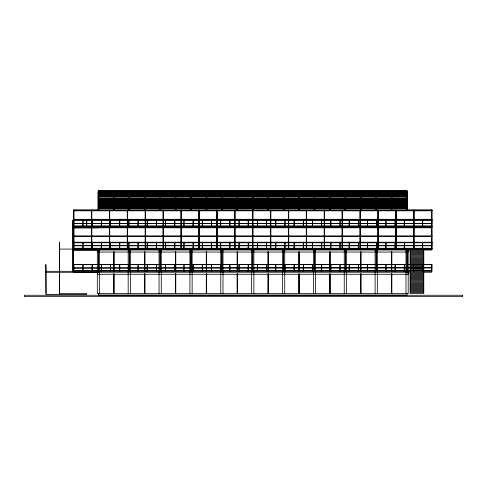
<?xml version="1.0" encoding="UTF-8"?>
<svg xmlns="http://www.w3.org/2000/svg" width="487" height="487" viewBox="0 0 487 487"><rect width="100%" height="100%" fill="white"/><g stroke="black" fill="none" stroke-linecap="round" stroke-linejoin="round"><path stroke-width="0.73" d="M98.429 191.129L407.089 191.129M98.77 191.488L98.088 191.488L98.088 210.402M406.748 191.488L407.43 191.488L407.43 210.402M98.429 191.86L407.089 191.86M98.429 192.572L407.089 192.572M98.429 193.266L407.089 193.266M98.429 193.948L407.089 193.948M98.429 194.611L407.089 194.611M98.429 195.257L407.089 195.257M98.429 195.89L407.089 195.89M98.429 196.498L407.089 196.498M98.429 196.571L407.089 196.571M98.228 196.998L98.63 196.998M406.889 196.998L407.29 196.998M98.429 197.125L407.089 197.125M98.088 197.685L98.77 197.685L98.77 210.402M407.43 197.685L406.748 197.685L406.748 210.402M407.016 197.825L407.162 209.988M98.429 198.276L407.089 198.239M98.429 198.854L407.089 198.854M98.429 199.414L407.089 199.414M98.429 199.956L407.089 199.956M98.429 200.48L407.089 200.48M98.429 200.985L407.089 200.985M98.429 201.478L407.089 201.478M98.429 201.953L407.089 201.953M98.429 202.409L407.089 202.409M98.429 202.848L407.089 202.848M98.429 203.274L407.089 203.274M98.429 203.682L407.089 203.682M98.429 204.071L407.089 204.071M98.429 204.443L407.089 204.443M98.429 204.796L407.089 204.796M98.429 205.137L407.089 205.137M98.429 205.459L407.089 205.459M98.429 205.764L407.089 205.764M98.429 206.05L407.089 206.05M98.429 206.318L407.089 206.318M98.429 206.573L407.089 206.573M98.429 206.811L407.089 206.811M98.429 207.03L407.089 207.03M98.429 207.231L407.089 207.231M98.429 207.419L407.089 207.419M98.429 207.59L407.089 207.59M98.429 207.742L407.089 207.742M98.429 207.876L407.089 207.876M98.429 207.992L407.089 207.992M98.429 208.095L407.089 208.095M98.429 208.174L407.089 208.174M98.429 208.235L407.089 208.326L98.429 208.345M73.549 210.195L431.969 210.195M73.738 210.347L431.786 210.347M73.549 210.384L73.921 210.384M431.598 210.384L431.969 210.384M73.738 210.816L431.786 210.816M73.549 219.272L73.921 219.272M431.598 219.272L431.969 219.272M73.738 219.302L431.786 219.302M73.549 219.643L431.969 219.643M73.738 219.978L431.786 219.978M73.841 220.075L73.628 226.863M431.89 220.075L431.677 226.863M73.738 220.167L431.786 220.167M73.738 223.375L431.786 223.375M73.738 223.563L431.786 223.563M73.738 226.029L431.786 226.029M73.738 226.218L431.786 226.218M73.549 226.68L73.921 226.68M431.598 226.68L431.969 226.68M73.738 226.711L431.786 226.711M73.013 226.863L431.89 226.863M73.549 227.052L431.969 227.052M73.738 227.788L431.786 227.788M73.117 227.849L98.429 227.849L98.429 226.863M73.549 235.939L431.969 235.939M73.549 236.311L431.969 236.311M73.738 242.203L431.786 242.203M73.841 242.295L73.628 249.088M431.89 242.295L431.677 249.088M73.549 242.423L431.969 242.423M73.738 242.453L431.786 242.453M73.549 242.788L431.969 242.788M73.738 245.6L431.786 245.6M73.738 245.783L431.786 245.783M73.738 248.254L431.786 248.254M73.738 248.437L431.786 248.437M73.549 248.9L73.921 248.9M431.598 248.9L431.969 248.9M73.738 248.93L431.786 248.93M59.432 249.088L73.227 249.088M73.549 249.088L431.969 249.088M73.117 250.075L98.015 250.075M410.176 250.939L423.757 250.939M410.176 251.864L423.757 251.864M97.315 252.053L408.203 252.053M410.176 252.79L423.757 252.79M410.176 253.715L423.757 253.715M410.176 254.646L423.757 254.646M410.176 255.572L423.757 255.572M410.176 256.497L423.757 256.497M410.176 257.422L423.757 257.422M410.176 258.347L423.757 258.347M410.176 259.273L423.757 259.273M410.176 260.198L423.757 260.198M410.176 261.123L423.757 261.123M410.176 262.049L423.757 262.049M410.176 262.98L423.757 262.98M410.176 263.905L423.757 263.905M410.176 264.831L423.757 264.831M410.176 265.756L423.757 265.756M410.176 266.681L423.757 266.681M410.176 267.607L423.757 267.607M410.176 268.532L423.757 268.532M410.176 269.457L423.757 269.457M410.176 270.382L423.757 270.382M73.208 270.662L73.026 219.984L73.117 271.557M45.851 271.314L431.89 271.314L431.89 264.52L431.677 271.314M73.738 272.239L431.786 272.239L431.786 271.314M45.955 272.3L98.429 272.3L98.429 271.314M410.176 273.164L423.757 273.164M410.176 274.09L423.757 274.09M97.315 274.272L408.203 274.272M410.176 275.015L423.757 275.015M410.176 275.94L423.757 275.94M410.176 276.866L423.757 276.866M410.176 277.791L423.757 277.791M410.176 278.716L423.757 278.716M410.176 279.648L423.757 279.648M410.176 280.573L423.757 280.573M410.176 281.498L423.757 281.498M410.176 282.423L423.757 282.423M410.176 283.349L423.757 283.349M410.176 284.274L423.757 284.274M410.176 285.199L423.757 285.199M410.176 286.125L423.757 286.125M410.176 287.05L423.757 287.05M410.176 287.981L423.757 287.981M410.176 288.907L423.757 288.907M410.176 289.832L423.757 289.832M410.176 290.757L423.757 290.757M410.176 291.683L423.757 291.683M410.176 292.608L423.757 292.608M46.064 293.533L45.863 264.429L46.064 271.88M431.786 210.043L431.786 250.014L73.738 250.014L73.738 210.043M431.598 210.013L431.598 249.271M423.757 250.014L423.757 271.314M423.757 272.239L423.757 293.533L410.176 293.533L410.176 272.239M422.71 226.863L422.71 220.075L422.497 226.863M422.71 249.088L422.71 242.295L422.497 249.088M422.71 271.314L422.71 264.52L422.497 271.314M414.066 210.195L414.066 249.088M413.883 210.043L413.883 249.241M413.694 210.195L413.694 249.088M413.53 226.863L413.53 220.075L413.317 226.863M413.53 249.088L413.53 242.295L413.317 249.088M413.53 271.314L413.53 264.52L413.317 271.314M410.176 250.014L410.176 271.314M408.203 249.594L408.203 293.533L97.315 293.533L97.315 249.594M408.015 249.734L408.015 251.682M408.015 271.959L408.015 273.901M407.29 191.488L407.29 210.402M407.162 249.326L407.162 271.332M407.016 209.988L407.089 190.38L98.429 190.38L98.429 198.239M407.016 249.326L407.016 271.332M407.089 293.533L407.089 295.079L98.429 295.079L98.429 293.533M406.889 191.488L406.889 210.402M405.981 249.594L405.981 293.533M404.35 226.863L404.35 220.075L404.131 226.863M404.35 249.088L404.35 242.295L404.131 249.088M404.35 271.314L404.35 264.52L404.131 271.314M396.162 210.195L396.162 249.088M395.98 210.043L395.98 249.241M395.791 210.195L395.791 249.088M395.17 226.863L395.17 220.075L394.951 226.863M395.17 249.088L395.17 242.295L394.951 249.088M395.17 271.314L395.17 264.52L394.951 271.314M391.998 210.402L391.998 197.685L391.317 197.685L391.317 210.402M391.84 251.864L391.84 271.563M391.84 273.834L391.84 293.533M391.658 251.864L391.658 271.563M391.658 273.834L391.658 293.533M391.475 251.864L391.475 271.563M391.475 273.834L391.475 293.533M385.99 226.863L385.99 220.075L385.771 226.863M385.99 249.088L385.99 242.295L385.771 249.088M385.99 271.314L385.99 264.52L385.771 271.314M378.259 210.195L378.259 249.088M378.076 210.043L378.076 249.241M377.894 210.195L377.894 249.088M377.334 249.594L377.334 293.533M376.81 226.863L376.81 220.075L376.591 226.863M376.81 249.088L376.81 242.295L376.591 249.088M376.81 271.314L376.81 264.52L376.591 271.314M376.567 210.402L376.567 197.685L375.885 197.685L375.885 210.402M376.299 197.825L376.299 209.988M376.299 249.326L376.299 271.332M376.153 197.825L376.153 209.988M376.153 249.326L376.153 271.332M375.112 249.594L375.112 293.533M367.624 226.863L367.624 220.075L367.411 226.863M367.624 249.088L367.624 242.295L367.411 249.088M367.624 271.314L367.624 264.52L367.411 271.314M361.129 210.402L361.129 197.685L360.453 197.685L360.453 210.402M360.977 251.864L360.977 271.563M360.977 273.834L360.977 293.533M360.794 251.864L360.794 271.563M360.794 273.834L360.794 293.533M360.605 251.864L360.605 271.563M360.605 273.834L360.605 293.533M360.362 210.195L360.362 249.088M360.173 210.043L360.173 249.241M359.99 210.195L359.99 249.088M358.444 226.863L358.444 220.075L358.231 226.863M358.444 249.088L358.444 242.295L358.231 249.088M358.444 271.314L358.444 264.52L358.231 271.314M349.264 226.863L349.264 220.075L349.051 226.863M349.264 249.088L349.264 242.295L349.051 249.088M349.264 271.314L349.264 264.52L349.051 271.314M346.47 249.594L346.47 293.533M345.697 210.402L345.697 197.685L345.021 197.685L345.021 210.402M345.435 197.825L345.435 209.988M345.435 249.326L345.435 271.332M345.283 197.825L345.283 209.988M345.283 249.326L345.283 271.332M344.248 249.594L344.248 293.533M342.458 210.195L342.458 249.088M342.27 210.043L342.27 249.241M342.087 210.195L342.087 249.088M340.084 226.863L340.084 220.075L339.871 226.863M340.084 249.088L340.084 242.295L339.871 249.088M340.084 271.314L340.084 264.52L339.871 271.314M330.904 226.863L330.904 220.075L330.685 226.863M330.904 249.088L330.904 242.295L330.685 249.088M330.904 271.314L330.904 264.52L330.685 271.314M330.265 210.402L330.265 197.685L329.583 197.685L329.583 210.402M330.113 251.864L330.113 271.563M330.113 273.834L330.113 293.533M329.924 251.864L329.924 271.563M329.924 273.834L329.924 293.533M329.742 251.864L329.742 271.563M329.742 273.834L329.742 293.533M324.555 210.195L324.555 249.088M324.372 210.043L324.372 249.241M324.184 210.195L324.184 249.088M321.724 226.863L321.724 220.075L321.505 226.863M321.724 249.088L321.724 242.295L321.505 249.088M321.724 271.314L321.724 264.52L321.505 271.314M315.606 249.594L315.606 293.533M314.833 210.402L314.833 197.685L314.152 197.685L314.152 210.402M314.565 197.825L314.565 209.988M314.565 249.326L314.565 271.332M314.419 197.825L314.419 209.988M314.419 249.326L314.419 271.332M313.378 249.594L313.378 293.533M312.544 226.863L312.544 220.075L312.325 226.863M312.544 249.088L312.544 242.295L312.325 249.088M312.544 271.314L312.544 264.52L312.325 271.314M306.652 210.195L306.652 249.088M306.469 210.043L306.469 249.241M306.28 210.195L306.28 249.088M303.364 226.863L303.364 220.075L303.145 226.863M303.364 249.088L303.364 242.295L303.145 249.088M303.364 271.314L303.364 264.52L303.145 271.314M299.402 210.402L299.402 197.685L298.72 197.685L298.72 210.402M299.243 251.864L299.243 271.563M299.243 273.834L299.243 293.533M299.061 251.864L299.061 271.563M299.061 273.834L299.061 293.533M298.872 251.864L298.872 271.563M298.872 273.834L298.872 293.533M294.178 226.863L294.178 220.075L293.965 226.863M294.178 249.088L294.178 242.295L293.965 249.088M294.178 271.314L294.178 264.52L293.965 271.314M288.748 210.195L288.748 249.088M288.566 210.043L288.566 249.241M288.377 210.195L288.377 249.088M284.998 226.863L284.998 220.075L284.785 226.863M284.998 249.088L284.998 242.295L284.785 249.088M284.998 271.314L284.998 264.52L284.785 271.314M284.737 249.594L284.737 293.533M283.964 210.402L283.964 197.685L283.288 197.685L283.288 210.402M283.702 197.825L283.702 209.988M283.702 249.326L283.702 271.332M283.55 197.825L283.55 209.988M283.55 249.326L283.55 271.332M282.515 249.594L282.515 293.533M275.819 226.863L275.819 220.075L275.605 226.863M275.819 249.088L275.819 242.295L275.605 249.088M275.819 271.314L275.819 264.52L275.605 271.314M270.845 210.195L270.845 249.088M270.662 210.043L270.662 249.241M270.48 210.195L270.48 249.088M268.532 210.402L268.532 197.685L267.856 197.685L267.856 210.402M268.38 251.864L268.38 271.563M268.38 273.834L268.38 293.533M268.191 251.864L268.191 271.563M268.191 273.834L268.191 293.533M268.008 251.864L268.008 271.563M268.008 273.834L268.008 293.533M266.639 226.863L266.639 220.075L266.426 226.863M266.639 249.088L266.639 242.295L266.426 249.088M266.639 271.314L266.639 264.52L266.426 271.314M257.459 226.863L257.459 220.075L257.239 226.863M257.459 249.088L257.459 242.295L257.239 249.088M257.459 271.314L257.459 264.52L257.239 271.314M253.873 249.594L253.873 293.533M253.1 210.402L253.1 197.685L252.418 197.685L252.418 210.402M252.948 210.195L252.948 249.088M252.832 197.825L252.832 209.988M252.832 249.326L252.832 271.332M252.759 210.043L252.759 249.241M252.686 197.825L252.686 209.988M252.686 249.326L252.686 271.332M252.576 210.195L252.576 249.088M251.651 249.594L251.651 293.533M248.279 226.863L248.279 220.075L248.06 226.863M248.279 249.088L248.279 242.295L248.06 249.088M248.279 271.314L248.279 264.52L248.06 271.314M239.099 226.863L239.099 220.075L238.88 226.863M239.099 249.088L239.099 242.295L238.88 249.088M239.099 271.314L239.099 264.52L238.88 271.314M237.668 210.402L237.668 197.685L236.986 197.685L236.986 210.402M237.51 251.864L237.51 271.563M237.51 273.834L237.51 293.533M237.327 251.864L237.327 271.563M237.327 273.834L237.327 293.533M237.139 251.864L237.139 271.563M237.139 273.834L237.139 293.533M235.044 210.195L235.044 249.088M234.856 210.043L234.856 249.241M234.673 210.195L234.673 249.088M229.919 226.863L229.919 220.075L229.7 226.863M229.919 249.088L229.919 242.295L229.7 249.088M229.919 271.314L229.919 264.52L229.7 271.314M223.003 249.594L223.003 293.533M222.23 210.402L222.23 197.685L221.555 197.685L221.555 210.402M221.969 197.825L221.969 209.988M221.969 249.326L221.969 271.332M221.822 197.825L221.822 209.988M221.822 249.326L221.822 271.332M220.781 249.594L220.781 293.533M220.733 226.863L220.733 220.075L220.52 226.863M220.733 249.088L220.733 242.295L220.52 249.088M220.733 271.314L220.733 264.52L220.52 271.314M217.141 210.195L217.141 249.088M216.952 210.043L216.952 249.241M216.77 210.195L216.77 249.088M211.553 226.863L211.553 220.075L211.34 226.863M211.553 249.088L211.553 242.295L211.34 249.088M211.553 271.314L211.553 264.52L211.34 271.314M206.798 210.402L206.798 197.685L206.123 197.685L206.123 210.402M206.646 251.864L206.646 271.563M206.646 273.834L206.646 293.533M206.458 251.864L206.458 271.563M206.458 273.834L206.458 293.533M206.275 251.864L206.275 271.563M206.275 273.834L206.275 293.533M202.373 226.863L202.373 220.075L202.16 226.863M202.373 249.088L202.373 242.295L202.16 249.088M202.373 271.314L202.373 264.52L202.16 271.314M199.238 210.195L199.238 249.088M199.055 210.043L199.055 249.241M198.866 210.195L198.866 249.088M193.193 226.863L193.193 220.075L192.98 226.863M193.193 249.088L193.193 242.295L192.98 249.088M193.193 271.314L193.193 264.52L192.98 271.314M192.14 249.594L192.14 293.533M191.367 210.402L191.367 197.685L190.691 197.685L190.691 210.402M191.099 197.825L191.099 209.988M191.099 249.326L191.099 271.332M190.953 197.825L190.953 209.988M190.953 249.326L190.953 271.332M189.918 249.594L189.918 293.533M184.013 226.863L184.013 220.075L183.794 226.863M184.013 249.088L184.013 242.295L183.794 249.088M184.013 271.314L184.013 264.52L183.794 271.314M181.334 210.195L181.334 249.088M181.152 210.043L181.152 249.241M180.963 210.195L180.963 249.088M175.935 210.402L175.935 197.685L175.253 197.685L175.253 210.402M175.777 251.864L175.777 271.563M175.777 273.834L175.777 293.533M175.594 251.864L175.594 271.563M175.594 273.834L175.594 293.533M175.411 251.864L175.411 271.563M175.411 273.834L175.411 293.533M174.833 226.863L174.833 220.075L174.614 226.863M174.833 249.088L174.833 242.295L174.614 249.088M174.833 271.314L174.833 264.52L174.614 271.314M165.653 226.863L165.653 220.075L165.434 226.863M165.653 249.088L165.653 242.295L165.434 249.088M165.653 271.314L165.653 264.52L165.434 271.314M163.431 210.195L163.431 249.088M163.248 210.043L163.248 249.241M163.06 210.195L163.06 249.088M161.27 249.594L161.27 293.533M160.503 210.402L160.503 197.685L159.821 197.685L159.821 210.402M160.235 197.825L160.235 209.988M160.235 249.326L160.235 271.332M160.089 197.825L160.089 209.988M160.089 249.326L160.089 271.332M159.048 249.594L159.048 293.533M156.473 226.863L156.473 220.075L156.254 226.863M156.473 249.088L156.473 242.295L156.254 249.088M156.473 271.314L156.473 264.52L156.254 271.314M147.287 226.863L147.287 220.075L147.074 226.863M147.287 249.088L147.287 242.295L147.074 249.088M147.287 271.314L147.287 264.52L147.074 271.314M145.528 210.195L145.528 249.088M145.345 210.043L145.345 249.241M145.163 210.195L145.163 249.088M145.065 210.402L145.065 197.685L144.389 197.685L144.389 210.402M144.913 251.864L144.913 271.563M144.913 273.834L144.913 293.533M144.73 251.864L144.73 271.563M144.73 273.834L144.73 293.533M144.542 251.864L144.542 271.563M144.542 273.834L144.542 293.533M138.107 226.863L138.107 220.075L137.894 226.863M138.107 249.088L138.107 242.295L137.894 249.088M138.107 271.314L138.107 264.52L137.894 271.314M130.406 249.594L130.406 293.533M129.633 210.402L129.633 197.685L128.958 197.685L128.958 210.402M129.372 197.825L129.372 209.988M129.372 249.326L129.372 271.332M129.219 197.825L129.219 209.988M129.219 249.326L129.219 271.332M128.927 226.863L128.927 220.075L128.714 226.863M128.927 249.088L128.927 242.295L128.714 249.088M128.927 271.314L128.927 264.52L128.714 271.314M128.184 249.594L128.184 293.533M127.631 210.195L127.631 249.088M127.442 210.043L127.442 249.241M127.259 210.195L127.259 249.088M119.747 226.863L119.747 220.075L119.534 226.863M119.747 249.088L119.747 242.295L119.534 249.088M119.747 271.314L119.747 264.52L119.534 271.314M114.201 210.402L114.201 197.685L113.52 197.685L113.52 210.402M114.049 251.864L114.049 271.563M114.049 273.834L114.049 293.533M113.861 251.864L113.861 271.563M113.861 273.834L113.861 293.533M113.678 251.864L113.678 271.563M113.678 273.834L113.678 293.533M110.567 226.863L110.567 220.075L110.348 226.863M110.567 249.088L110.567 242.295L110.348 249.088M110.567 271.314L110.567 264.52L110.348 271.314M109.727 210.195L109.727 249.088M109.538 210.043L109.538 249.241M109.356 210.195L109.356 249.088M101.387 226.863L101.387 220.075L101.168 226.863M101.387 249.088L101.387 242.295L101.168 249.088M101.387 271.314L101.387 264.52L101.168 271.314M99.543 249.594L99.543 293.533M98.63 197.685L98.63 210.475M98.502 209.988L98.502 197.825L98.356 209.988M98.502 249.326L98.502 271.332M98.356 249.326L98.356 271.332M98.228 191.488L98.228 210.402M97.503 249.734L97.503 251.682M97.503 271.959L97.503 273.901M92.207 226.863L92.207 220.075L91.988 226.863M92.207 249.088L92.207 242.295L91.988 249.088M92.207 271.314L92.207 264.52L91.988 271.314M91.824 210.195L91.824 249.088M91.641 210.043L91.641 249.241M91.453 210.195L91.453 249.088M86.789 219.984L86.808 226.863M86.607 219.984L86.595 226.863M83.027 226.863L83.027 220.075L82.808 226.863M83.027 249.088L83.027 242.295L82.808 249.088M83.027 271.314L83.027 264.52L82.808 271.314M73.921 210.013L73.921 249.271M73.841 271.314L73.841 264.52L73.628 271.314M73.227 271.314L73.227 220.075L73.013 271.314M59.645 293.533L59.627 242.203L59.432 293.533L86.698 293.533L86.698 294.525L45.955 294.525L45.955 271.314M59.536 249.088L59.536 271.557M59.536 272.05L59.536 294.525M431.969 210.013L73.549 210.013L73.549 249.271L431.969 249.271L431.969 210.013M431.786 264.429L73.738 264.611L431.786 264.429M431.786 267.826L73.738 268.008L431.786 267.826M431.786 270.48L73.738 270.662L431.786 270.48M462.65 295.262L24.35 295.262L24.35 296.62L462.65 296.62L462.65 295.262"/></g></svg>
